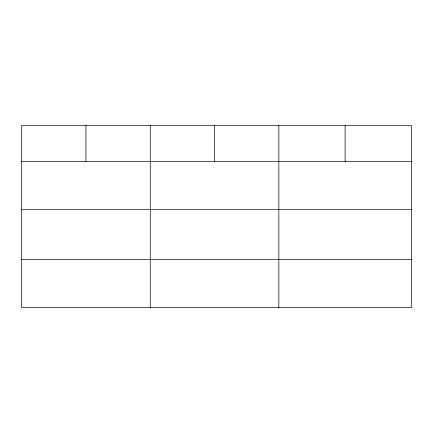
<?xml version="1.0" encoding="UTF-8"?>
<svg xmlns="http://www.w3.org/2000/svg" width="433" height="433" viewBox="0 0 433 433"><rect width="100%" height="100%" fill="white"/><g stroke="black" fill="none" stroke-linecap="round" stroke-linejoin="round"><path stroke-width="0.65" d="M411.35 209.696L411.35 125.391L21.65 125.391L21.65 307.609L411.35 307.609L411.35 209.696L21.65 209.696M21.65 161.466L411.35 161.466M21.65 259.383L411.35 259.383M345.101 125.391L345.101 161.466M278.852 125.391L278.852 307.609M214.552 125.391L214.552 161.466M150.251 125.391L150.251 307.609M85.951 125.391L85.951 161.466"/></g></svg>
